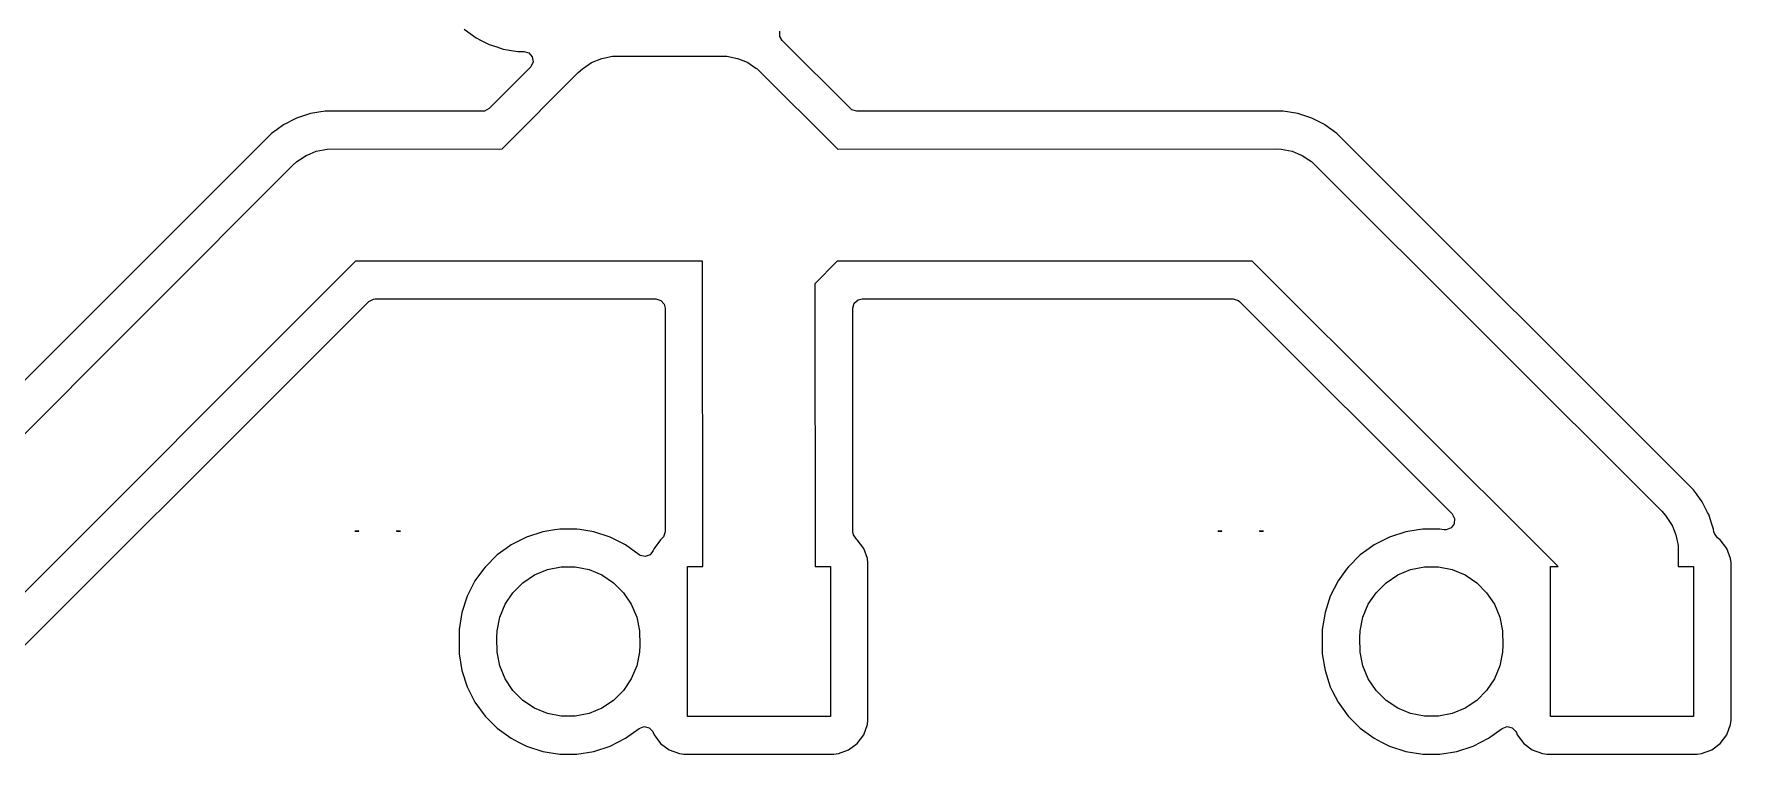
# Model space of a CAD drawing. Extents: x 180 to 322, y -217 to -139.
# Drawn here: x 244.1 to 266.72, y -188.47 to -178.87 of the extents above; entities that cross this region are included whole.
import ezdxf

# ---------------------------------------------------------------- set-up
doc = ezdxf.new("R2010")
doc.units = 0
doc.layers.add('BLACK', color=7, linetype='CONTINUOUS')

msp = doc.modelspace()

# ---------------------------------------------------------------- linework, layer by layer
at = {"layer": 'BLACK', "linetype": 'CONTINUOUS'}
for p, q in [((249.835354, -178.803828), (249.994595, -178.919524)), ((254.040606, -178.901585), (254.040102, -178.831717)), ((249.994595, -178.919524), (250.061915, -178.953825)), ((250.061915, -178.953825), (250.16997, -179.008882)), ((250.16997, -179.008882), (250.169972, -179.008882)), ((250.169972, -179.008882), (250.169975, -179.008884)), ((250.169975, -179.008884), (250.270317, -179.041487)), ((250.270317, -179.041487), (250.357173, -179.069709)), ((250.357173, -179.069709), (250.551578, -179.1005)), ((254.074867, -178.95406), (254.040606, -178.901585)), ((254.073701, -178.955227), (254.074867, -178.95406)), ((254.981655, -179.863181), (254.073701, -178.955227)), ((250.719345, -179.312181), (250.168345, -179.863181)), ((250.551578, -179.1005), (250.551583, -179.1005)), ((250.551583, -179.1005), (250.631664, -179.1005)), ((250.631664, -179.1005), (250.698703, -179.120185)), ((250.698703, -179.120185), (250.744458, -179.172989)), ((250.725377, -179.305703), (250.719345, -179.312181)), ((250.754402, -179.242147), (250.725377, -179.305703)), ((250.744458, -179.172989), (250.754402, -179.242147)), ((251.426301, -179.322989), (251.533952, -179.251059)), ((251.533952, -179.251059), (251.669786, -179.194795)), ((251.669786, -179.194795), (251.813987, -179.166111)), ((251.813987, -179.166111), (253, -179.1625)), ((253, -179.1625), (253.04712, -179.164814)), ((253.04712, -179.164814), (253.2625, -179.1625)), ((253.2625, -179.1625), (253.336013, -179.166111)), ((253.336013, -179.166111), (253.480213, -179.194794)), ((253.480213, -179.194794), (253.540362, -179.219709)), ((253.540362, -179.219709), (253.616048, -179.251059)), ((253.616048, -179.251059), (253.723699, -179.322989)), ((250.342944, -180.400419), (251.35717, -179.38217)), ((251.35717, -179.38217), (251.411705, -179.332742)), ((251.411705, -179.332742), (251.426301, -179.322989)), ((253.723699, -179.322989), (253.738295, -179.332742)), ((253.738295, -179.332742), (254.813188, -180.403386)), ((247.603219, -179.991117), (247.427844, -180.080476)), ((247.790423, -179.93029), (247.603219, -179.991117)), ((247.984828, -179.8995), (247.790423, -179.93029)), ((250.080664, -179.8995), (247.984828, -179.8995)), ((250.107022, -179.896666), (250.080664, -179.8995)), ((250.168345, -179.863181), (250.107022, -179.896666)), ((255.002297, -179.879815), (254.981655, -179.863181)), ((255.069336, -179.8995), (255.002297, -179.879815)), ((260.748417, -179.8995), (255.069336, -179.8995)), ((260.748422, -179.8995), (260.748417, -179.8995)), ((260.942826, -179.93029), (260.748422, -179.8995)), ((261.13003, -179.991117), (260.942826, -179.93029)), ((261.300147, -180.077797), (261.13003, -179.991117)), ((247.268601, -180.196174), (242.031593, -185.433181)), ((247.268602, -180.196174), (247.268601, -180.196174)), ((247.268604, -180.196172), (247.268602, -180.196174)), ((247.344382, -180.141116), (247.268604, -180.196172)), ((247.427844, -180.080476), (247.344382, -180.141116)), ((261.305405, -180.080476), (261.300147, -180.077797)), ((261.464646, -180.196172), (261.305405, -180.080476)), ((261.464648, -180.196174), (261.464646, -180.196172)), ((266.21708, -184.948605), (261.464648, -180.196174)), ((247.785967, -180.465253), (247.865537, -180.432294)), ((247.865537, -180.432294), (248.009737, -180.403611)), ((248.009737, -180.403611), (250.342944, -180.400419)), ((254.813188, -180.403386), (260.65, -180.4)), ((260.65, -180.4), (260.723513, -180.403611)), ((260.723513, -180.403611), (260.867713, -180.432294)), ((260.867713, -180.432294), (260.947283, -180.465253)), ((242.207241, -185.97), (247.55292, -180.61967)), ((247.55292, -180.61967), (247.607455, -180.570242)), ((247.607455, -180.570242), (247.643058, -180.546453)), ((247.643058, -180.546453), (247.729702, -180.488559)), ((247.729702, -180.488559), (247.785967, -180.465253)), ((260.947283, -180.465253), (261.003548, -180.488559)), ((261.003548, -180.488559), (261.090192, -180.546453)), ((261.090192, -180.546453), (261.125795, -180.570242)), ((261.125795, -180.570242), (265.79358, -185.23292)), ((248.389459, -181.899581), (243.21575, -187.077792)), ((250.580469, -181.896584), (248.389459, -181.899581)), ((250.65, -181.9), (250.580469, -181.896584)), ((253.013257, -181.897824), (250.65, -181.9)), ((253.016109, -185.97), (253.013257, -181.897824)), ((254.8075, -181.899821), (254.509909, -182.199345)), ((260.33619, -181.896613), (254.8075, -181.899821)), ((264.414038, -185.97), (260.33619, -181.896613)), ((254.509909, -182.199345), (254.51255, -185.97)), ((246.001723, -185), (248.564905, -182.436819)), ((248.564905, -182.436819), (248.626228, -182.403334)), ((248.626228, -182.403334), (248.652586, -182.4005)), ((248.652586, -182.4005), (250.551583, -182.4005)), ((250.551583, -182.4005), (250.748417, -182.4005)), ((250.748417, -182.4005), (252.38875, -182.4005)), ((252.38875, -182.4005), (252.455789, -182.420185)), ((252.455789, -182.420185), (252.501544, -182.472989)), ((252.501544, -182.472989), (252.51275, -182.5245)), ((255.01375, -182.5245), (255.033435, -182.457461)), ((255.033435, -182.457461), (255.086239, -182.411706)), ((255.086239, -182.411706), (255.13775, -182.4005)), ((255.13775, -182.4005), (260.080664, -182.4005)), ((260.080664, -182.4005), (260.147703, -182.420185)), ((260.147703, -182.420185), (260.168345, -182.436819)), ((260.168345, -182.436819), (262.999563, -185.268038)), ((252.51275, -182.5245), (252.51275, -185.505808)), ((255.01375, -185), (255.01375, -182.5245)), ((266.217084, -184.94861), (266.21708, -184.948605)), ((266.254421, -185), (266.217084, -184.94861)), ((245.501724, -185.5), (246.001724, -185)), ((246.001724, -185), (246.001723, -185)), ((255.01375, -185.505808), (255.01375, -185)), ((266.297991, -185.05997), (266.254421, -185)), ((266.332774, -185.107845), (266.297991, -185.05997)), ((266.403765, -185.247173), (266.332774, -185.107845)), ((263.028064, -185.399053), (262.986192, -185.454986)), ((262.999563, -185.268038), (263.033048, -185.329361)), ((263.033048, -185.329361), (263.028064, -185.399053)), ((265.79358, -185.23292), (265.843008, -185.287455)), ((265.843008, -185.287455), (265.924691, -185.409702)), ((265.924691, -185.409702), (265.934416, -185.433181)), ((266.422579, -185.284097), (266.403765, -185.247173)), ((266.423641, -185.287862), (266.422579, -185.284097)), ((266.457558, -185.392247), (266.423641, -185.287862)), ((266.482959, -185.470424), (266.457558, -185.392247)), ((243.752563, -187.249159), (245.501723, -185.5)), ((245.501723, -185.5), (245.501724, -185.5)), ((248.433249, -185.49149), (248.379522, -185.5)), ((248.379522, -185.5), (248.43325, -185.5)), ((248.43325, -185.49149), (248.433249, -185.49149)), ((248.43325, -185.5), (248.43325, -185.49149)), ((248.986977, -185.5), (248.93325, -185.49149)), ((248.93325, -185.49149), (248.93325, -185.5)), ((248.93325, -185.5), (248.986977, -185.5)), ((250.665494, -185.57595), (250.461711, -185.679783)), ((250.883, -185.505278), (250.665494, -185.57595)), ((250.883003, -185.505278), (250.883, -185.505278)), ((251.046372, -185.479403), (250.883003, -185.505278)), ((251.108896, -185.4695), (251.046372, -185.479403)), ((251.337604, -185.4695), (251.108896, -185.4695)), ((251.378062, -185.475908), (251.337604, -185.4695)), ((251.563498, -185.505278), (251.378062, -185.475908)), ((251.781005, -185.57595), (251.563498, -185.505278)), ((251.863291, -185.617877), (251.781005, -185.57595)), ((251.984788, -185.679783), (251.863291, -185.617877)), ((252.453202, -185.612455), (252.366956, -185.727664)), ((252.463065, -185.605072), (252.453202, -185.612455)), ((252.493065, -185.572847), (252.463065, -185.605072)), ((252.51275, -185.505808), (252.493065, -185.572847)), ((255.021566, -185.549137), (255.01375, -185.505808)), ((255.063435, -185.605072), (255.021566, -185.549137)), ((255.073297, -185.612455), (255.063435, -185.605072)), ((255.159543, -185.727664), (255.073297, -185.612455)), ((259.933249, -185.49149), (259.879522, -185.5)), ((259.879522, -185.5), (259.93325, -185.5)), ((259.93325, -185.49149), (259.933249, -185.49149)), ((259.93325, -185.5), (259.93325, -185.49149)), ((260.486977, -185.5), (260.43325, -185.49149)), ((260.43325, -185.49149), (260.43325, -185.5)), ((260.43325, -185.5), (260.486977, -185.5)), ((262.165494, -185.57595), (261.961711, -185.679783)), ((262.383, -185.505278), (262.165494, -185.57595)), ((262.383003, -185.505278), (262.383, -185.505278)), ((262.546372, -185.479403), (262.383003, -185.505278)), ((262.608896, -185.4695), (262.546372, -185.479403)), ((262.837604, -185.4695), (262.608896, -185.4695)), ((262.892485, -185.478192), (262.837604, -185.4695)), ((262.920728, -185.479403), (262.892485, -185.478192)), ((262.986192, -185.454986), (262.920728, -185.479403)), ((265.934416, -185.433181), (265.980956, -185.545537)), ((265.980956, -185.545537), (265.996951, -185.62595)), ((265.996951, -185.62595), (266.009639, -185.689737)), ((266.488456, -185.505135), (266.482959, -185.470424)), ((266.494745, -185.529061), (266.488456, -185.505135)), ((266.536616, -185.584995), (266.494745, -185.529061)), ((266.573297, -185.612455), (266.536616, -185.584995)), ((266.659543, -185.727664), (266.573297, -185.612455)), ((250.276681, -185.814216), (250.114966, -185.975931)), ((250.276682, -185.814216), (250.276681, -185.814216)), ((250.276684, -185.814214), (250.276682, -185.814216)), ((250.395801, -185.72767), (250.276684, -185.814214)), ((250.461711, -185.679783), (250.395801, -185.72767)), ((252.1675, -185.812531), (251.984788, -185.679783)), ((252.180949, -185.821039), (252.1675, -185.812531)), ((252.249222, -185.835891), (252.180949, -185.821039)), ((252.314686, -185.811474), (252.249222, -185.835891)), ((252.356558, -185.755541), (252.314686, -185.811474)), ((252.366953, -185.72767), (252.356558, -185.755541)), ((252.366956, -185.727664), (252.366953, -185.72767)), ((255.159547, -185.727671), (255.159543, -185.727664)), ((255.209841, -185.862516), (255.159547, -185.727671)), ((255.210024, -185.864216), (255.209841, -185.862516)), ((255.216249, -185.922128), (255.210024, -185.864216)), ((261.776681, -185.814216), (261.614966, -185.975931)), ((261.776682, -185.814216), (261.776681, -185.814216)), ((261.776684, -185.814214), (261.776682, -185.814216)), ((261.895801, -185.72767), (261.776684, -185.814214)), ((261.961711, -185.679783), (261.895801, -185.72767)), ((266.009639, -185.689737), (266.010429, -185.97)), ((266.659547, -185.727671), (266.659543, -185.727664)), ((266.709841, -185.862516), (266.659547, -185.727671)), ((266.710024, -185.864216), (266.709841, -185.862516)), ((266.716249, -185.922128), (266.710024, -185.864216)), ((250.094102, -186.004648), (249.980533, -186.160961)), ((250.114964, -185.975934), (250.094102, -186.004648)), ((250.114966, -185.975932), (250.114964, -185.975934)), ((250.114966, -185.975931), (250.114966, -185.975932)), ((250.61899, -186.186208), (250.774245, -186.08247)), ((250.774245, -186.08247), (250.946754, -186.011014)), ((250.946754, -186.011014), (251.129889, -185.974587)), ((251.129889, -185.974587), (251.316611, -185.974587)), ((251.316611, -185.974587), (251.499746, -186.011014)), ((251.499746, -186.011014), (251.672255, -186.08247)), ((251.672255, -186.08247), (251.82751, -186.186208)), ((252.81075, -187.97), (252.81075, -185.97)), ((252.81075, -185.97), (253.016109, -185.97)), ((254.51255, -185.97), (254.71575, -185.97)), ((254.71575, -185.97), (254.71575, -187.97)), ((255.21625, -188.017873), (255.216249, -185.922128)), ((261.594102, -186.004648), (261.480533, -186.160961)), ((261.614964, -185.975934), (261.594102, -186.004648)), ((261.614966, -185.975932), (261.614964, -185.975934)), ((261.614966, -185.975931), (261.614966, -185.975932)), ((262.11899, -186.186208), (262.274245, -186.08247)), ((262.274245, -186.08247), (262.446754, -186.011014)), ((262.446754, -186.011014), (262.629889, -185.974587)), ((262.629889, -185.974587), (262.816611, -185.974587)), ((262.816611, -185.974587), (262.999746, -186.011014)), ((262.999746, -186.011014), (263.172255, -186.08247)), ((263.172255, -186.08247), (263.32751, -186.186208)), ((264.31075, -187.97), (264.31075, -185.97)), ((264.31075, -185.97), (264.414038, -185.97)), ((266.010429, -185.97), (266.21575, -185.97)), ((266.21575, -185.97), (266.21575, -187.97)), ((266.71625, -188.017873), (266.716249, -185.922128)), ((249.980533, -186.160961), (249.8767, -186.364744)), ((250.38322, -186.473495), (250.486958, -186.31824)), ((250.486958, -186.31824), (250.61899, -186.186208)), ((251.82751, -186.186208), (251.959542, -186.31824)), ((251.959542, -186.31824), (252.06328, -186.473495)), ((261.480533, -186.160961), (261.3767, -186.364744)), ((261.88322, -186.473495), (261.986958, -186.31824)), ((261.986958, -186.31824), (262.11899, -186.186208)), ((263.32751, -186.186208), (263.459542, -186.31824)), ((263.459542, -186.31824), (263.56328, -186.473495)), ((249.8767, -186.364744), (249.806028, -186.58225)), ((250.311764, -186.646004), (250.38322, -186.473495)), ((252.06328, -186.473495), (252.134736, -186.646004)), ((261.3767, -186.364744), (261.306028, -186.58225)), ((261.811764, -186.646004), (261.88322, -186.473495)), ((263.56328, -186.473495), (263.634736, -186.646004)), ((249.806028, -186.582253), (249.77025, -186.808146)), ((249.806028, -186.58225), (249.806028, -186.582253)), ((250.275337, -186.829139), (250.311764, -186.646004)), ((252.134736, -186.646004), (252.171163, -186.829139)), ((261.306028, -186.582253), (261.27025, -186.808146)), ((261.306028, -186.58225), (261.306028, -186.582253)), ((261.775337, -186.829139), (261.811764, -186.646004)), ((263.634736, -186.646004), (263.671163, -186.829139)), ((249.77025, -186.808146), (249.77025, -187.131853)), ((250.27075, -186.9225), (250.275337, -186.829139)), ((250.275337, -187.110861), (250.27075, -186.9225)), ((252.171163, -186.829139), (252.17575, -187.0175)), ((261.27025, -186.808146), (261.27025, -187.131853)), ((261.77075, -186.9225), (261.775337, -186.829139)), ((261.775337, -187.110861), (261.77075, -186.9225)), ((263.671163, -186.829139), (263.67575, -187.0175)), ((249.77025, -187.131853), (249.806028, -187.357746)), ((250.311764, -187.293996), (250.275337, -187.110861)), ((252.171163, -187.110861), (252.134736, -187.293996)), ((252.17575, -187.0175), (252.171163, -187.110861)), ((261.27025, -187.131853), (261.306028, -187.357746)), ((261.811764, -187.293996), (261.775337, -187.110861)), ((263.671163, -187.110861), (263.634736, -187.293996)), ((263.67575, -187.0175), (263.671163, -187.110861)), ((249.806028, -187.357746), (249.806028, -187.357749)), ((249.806028, -187.357749), (249.8767, -187.575255)), ((250.38322, -187.466505), (250.311764, -187.293996)), ((252.134736, -187.293996), (252.06328, -187.466505)), ((261.306028, -187.357746), (261.306028, -187.357749)), ((261.306028, -187.357749), (261.3767, -187.575255)), ((261.88322, -187.466505), (261.811764, -187.293996)), ((263.634736, -187.293996), (263.56328, -187.466505)), ((249.8767, -187.575255), (249.902178, -187.625258)), ((249.902178, -187.625258), (249.980533, -187.779038)), ((250.486958, -187.62176), (250.38322, -187.466505)), ((250.61899, -187.753792), (250.486958, -187.62176)), ((251.959542, -187.62176), (251.82751, -187.753792)), ((252.06328, -187.466505), (251.959542, -187.62176)), ((261.3767, -187.575255), (261.402178, -187.625258)), ((261.402178, -187.625258), (261.480533, -187.779038)), ((261.986958, -187.62176), (261.88322, -187.466505)), ((262.11899, -187.753792), (261.986958, -187.62176)), ((263.459542, -187.62176), (263.32751, -187.753792)), ((263.56328, -187.466505), (263.459542, -187.62176)), ((249.980533, -187.779038), (250.114964, -187.964066)), ((250.774245, -187.85753), (250.61899, -187.753792)), ((250.946754, -187.928986), (250.774245, -187.85753)), ((251.672255, -187.85753), (251.499746, -187.928986)), ((251.82751, -187.753792), (251.672255, -187.85753)), ((261.480533, -187.779038), (261.614964, -187.964066)), ((262.274245, -187.85753), (262.11899, -187.753792)), ((262.446754, -187.928986), (262.274245, -187.85753)), ((263.172255, -187.85753), (262.999746, -187.928986)), ((263.32751, -187.753792), (263.172255, -187.85753)), ((250.114964, -187.964066), (250.276684, -188.125786)), ((250.276684, -188.125786), (250.461712, -188.260217)), ((251.129889, -187.965413), (250.946754, -187.928986)), ((251.316611, -187.965413), (251.129889, -187.965413)), ((251.499746, -187.928986), (251.316611, -187.965413)), ((251.984788, -188.260217), (252.167495, -188.127472)), ((252.167495, -188.127472), (252.233296, -188.103994)), ((252.233296, -188.103994), (252.30135, -188.119819)), ((252.30135, -188.119819), (252.350045, -188.169924)), ((254.71575, -187.97), (252.81075, -187.97)), ((255.159546, -188.212331), (255.209841, -188.077483)), ((255.209841, -188.077483), (255.21625, -188.017873)), ((261.614964, -187.964066), (261.776684, -188.125786)), ((261.776684, -188.125786), (261.961712, -188.260217)), ((262.629889, -187.965413), (262.446754, -187.928986)), ((262.816611, -187.965413), (262.629889, -187.965413)), ((262.999746, -187.928986), (262.816611, -187.965413)), ((263.484788, -188.260217), (263.667495, -188.127472)), ((263.667495, -188.127472), (263.733296, -188.103994)), ((263.733296, -188.103994), (263.80135, -188.119819)), ((263.80135, -188.119819), (263.850045, -188.169924)), ((266.21575, -187.97), (264.31075, -187.97)), ((266.659546, -188.212331), (266.709841, -188.077483)), ((266.709841, -188.077483), (266.71625, -188.017873)), ((250.461712, -188.260217), (250.559841, -188.310216)), ((250.559841, -188.310216), (250.665494, -188.364049)), ((251.781008, -188.364048), (251.984788, -188.260217)), ((252.350045, -188.169924), (252.356558, -188.184459)), ((252.356558, -188.184459), (252.366952, -188.212328)), ((252.366952, -188.212328), (252.366956, -188.212335)), ((252.366956, -188.212335), (252.453202, -188.327544)), ((252.453202, -188.327544), (252.453205, -188.327547)), ((252.453205, -188.327547), (252.568414, -188.413793)), ((254.958081, -188.413796), (255.073296, -188.327546)), ((255.073296, -188.327546), (255.159546, -188.212331)), ((261.961712, -188.260217), (262.059841, -188.310216)), ((262.059841, -188.310216), (262.165494, -188.364049)), ((263.281008, -188.364048), (263.484788, -188.260217)), ((263.850045, -188.169924), (263.856558, -188.184459)), ((263.856558, -188.184459), (263.866952, -188.212328)), ((263.866952, -188.212328), (263.866956, -188.212335)), ((263.866956, -188.212335), (263.953202, -188.327544)), ((263.953202, -188.327544), (263.953205, -188.327547)), ((263.953205, -188.327547), (264.068414, -188.413793)), ((266.458081, -188.413796), (266.573296, -188.327546)), ((266.573296, -188.327546), (266.659546, -188.212331)), ((250.665494, -188.364049), (250.883001, -188.434721)), ((250.883001, -188.434721), (250.883002, -188.434721)), ((250.883002, -188.434721), (250.883005, -188.434722)), ((250.883005, -188.434722), (251.108896, -188.4705)), ((251.108896, -188.4705), (251.108897, -188.4705)), ((251.108897, -188.4705), (251.337603, -188.4705)), ((251.337603, -188.4705), (251.337604, -188.4705)), ((251.337604, -188.4705), (251.563495, -188.434722)), ((251.563495, -188.434722), (251.563498, -188.434721)), ((251.563498, -188.434721), (251.563499, -188.434721)), ((251.563499, -188.434721), (251.781005, -188.364049)), ((251.781005, -188.364049), (251.781005, -188.364048)), ((251.781005, -188.364048), (251.781008, -188.364048)), ((252.568414, -188.413793), (252.568421, -188.413797)), ((252.568421, -188.413797), (252.703267, -188.464091)), ((252.703267, -188.464091), (252.703266, -188.464091)), ((252.703266, -188.464091), (252.710194, -188.464835)), ((252.710194, -188.464835), (252.762877, -188.4705)), ((252.762877, -188.4705), (254.763622, -188.470499)), ((254.763622, -188.470499), (254.823233, -188.464091)), ((254.823233, -188.464091), (254.958081, -188.413796)), ((262.165494, -188.364049), (262.383001, -188.434721)), ((262.383001, -188.434721), (262.383002, -188.434721)), ((262.383002, -188.434721), (262.383005, -188.434722)), ((262.383005, -188.434722), (262.608896, -188.4705)), ((262.608896, -188.4705), (262.608897, -188.4705)), ((262.608897, -188.4705), (262.837603, -188.4705)), ((262.837603, -188.4705), (262.837604, -188.4705)), ((262.837604, -188.4705), (263.063495, -188.434722)), ((263.063495, -188.434722), (263.063498, -188.434721)), ((263.063498, -188.434721), (263.063499, -188.434721)), ((263.063499, -188.434721), (263.281005, -188.364049)), ((263.281005, -188.364049), (263.281005, -188.364048)), ((263.281005, -188.364048), (263.281008, -188.364048)), ((264.068414, -188.413793), (264.068421, -188.413797)), ((264.068421, -188.413797), (264.203267, -188.464091)), ((264.203267, -188.464091), (264.203266, -188.464091)), ((264.203266, -188.464091), (264.210194, -188.464835)), ((264.210194, -188.464835), (264.262877, -188.4705)), ((264.262877, -188.4705), (266.263622, -188.470499)), ((266.263622, -188.470499), (266.323233, -188.464091)), ((266.323233, -188.464091), (266.458081, -188.413796))]:
    msp.add_line(p, q, dxfattribs=at)

doc.saveas('drawing.dxf')
